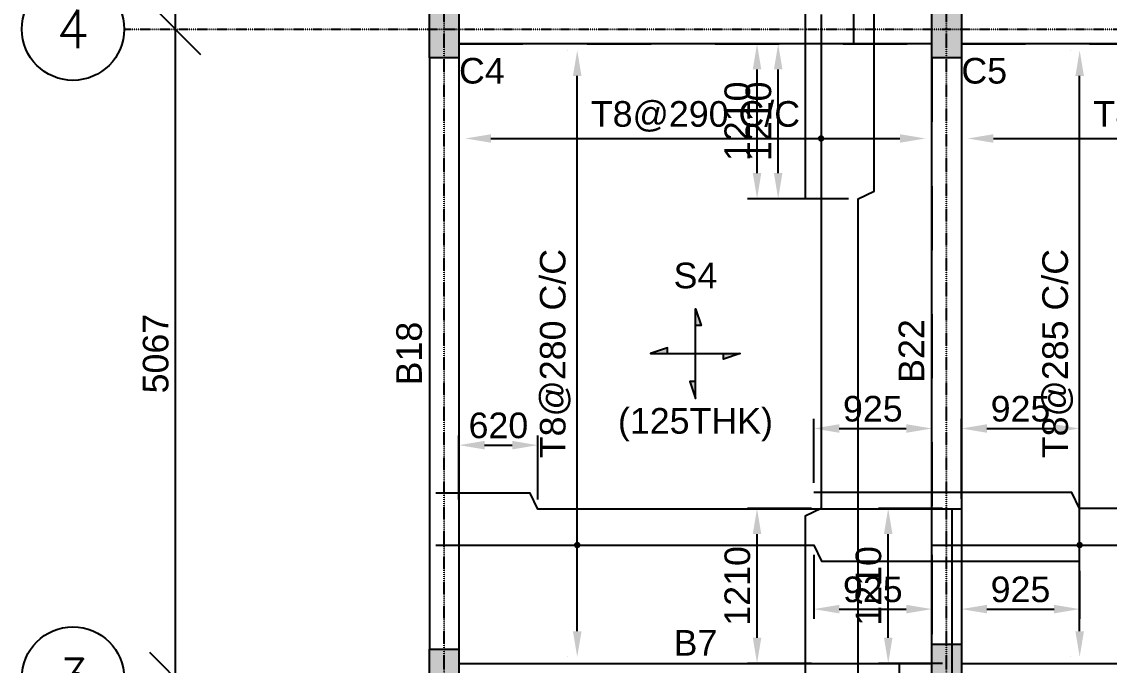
# Model space of a CAD drawing. Header units: inches. Extents: x -816171 to 9366335, y -450961 to 689132.
# Drawn here: x 7818320 to 7826814, y 267173 to 272198 of the extents above; entities that cross this region are included whole.
import ezdxf
from ezdxf.enums import TextEntityAlignment as Align

# ---------------------------------------------------------------- set-up
doc = ezdxf.new("R2010")
doc.units = ezdxf.units.IN
doc.header["$MEASUREMENT"] = 0
doc.linetypes.add('SCCenter', pattern=[1.2, 0.5, -0.3, 0.1, -0.3])
doc.linetypes.add('SCHidden', pattern=[1000, 500, -500])
for name, color, linetype in [('BarLabels', 31, 'Continuous'), ('Beam', 3, 'Continuous'), ('Beam Nos', 7, 'Continuous'), ('Column', 2, 'Continuous'), ('Column Nos', 7, 'Continuous'), ('Dimension', 31, 'Continuous'), ('Grid Line', 8, 'Continuous'), ('Plan Reinforcement', 4, 'Continuous'), ('Slab', 251, 'Continuous'), ('Slab Nos', 7, 'Continuous')]:
    doc.layers.add(name, color=color, linetype=linetype)
doc.styles.add('SC-BBS1', font='SansSerif')
doc.styles.add('SC-BBS2', font='SansSerif')
doc.styles.get("Standard").update_dxf_attribs({"font": 'txt.shx'})
doc.dimstyles.new('SCDim', dxfattribs={"dimtxt": 200, "dimasz": 200, "dimexe": 75, "dimexo": 75, "dimgap": 50, "dimtad": 1, "dimtoh": 1, "dimdec": 0, "dimzin": 0, "dimdsep": 46, "dimtxsty": 'SC-BBS2', "dimcen": 0.09, "dimclrd": 8, "dimclre": 8, "dimclrt": 31, "dimadec": 0, "dimazin": 0, "dimtfac": 1, "dimtdec": 0, "dimtix": 1, "dimtofl": 0, "dimtmove": 0, "dimatfit": 3, "dimfxl": 1, "dimtolj": 1, "dimtzin": 0, "dimarcsym": 0})
doc.dimstyles.new('SCGridlineDim', dxfattribs={"dimtxt": 200, "dimasz": 0.18, "dimexe": 75, "dimexo": 75, "dimgap": 50, "dimtad": 1, "dimtoh": 1, "dimdec": 0, "dimzin": 0, "dimdsep": 46, "dimtxsty": 'SC-BBS2', "dimtsz": 200, "dimcen": 0.09, "dimclrd": 8, "dimclre": 8, "dimclrt": 31, "dimadec": 0, "dimazin": 0, "dimtfac": 1, "dimtdec": 0, "dimtix": 1, "dimtofl": 0, "dimtmove": 0, "dimatfit": 3, "dimfxl": 1, "dimtolj": 1, "dimtzin": 0, "dimarcsym": 0})

# ---------------------------------------------------------------- blocks, each defined once
blk = doc.blocks.new('*D2827')
at = {"layer": 'DEFPOINTS', "color": 0, "transparency": 16777216}
for p in [(7824063, 272025.2), (7824438, 272025.2), (7824438, 270816)]:
    blk.add_point(p, dxfattribs=at)
at = {"layer": 'Dimension', "color": 8, "lineweight": -2, "transparency": 16777216}
for p, q in [((7824363, 272025.2), (7823988, 272025.2)), ((7824063, 271016), (7824063, 271825.2)), ((7824363, 270816), (7823988, 270816))]:
    blk.add_line(p, q, dxfattribs=at)
at = {"layer": 'Dimension', "color": 8, "transparency": 16777216}
for points in [[(7824029.7, 271825.2), (7824096.4, 271825.2), (7824063, 272025.2)], [(7824029.7, 271016), (7824096.4, 271016), (7824063, 270816)]]:
    blk.add_solid(points, dxfattribs=at)
at = {"layer": 'Dimension', "color": 31, "transparency": 16777216, "insert": (7823910, 271420.6), "char_height": 200, "attachment_point": 5, "rotation": 90, "style": 'SC-BBS2'}
blk.add_mtext('\\A1;1210', dxfattribs=at)
blk = doc.blocks.new('*D2853')
at = {"layer": 'DEFPOINTS', "color": 0, "transparency": 16777216}
for p in [(7824063, 268397.5), (7824563, 268397.5), (7824563, 267188.2)]:
    blk.add_point(p, dxfattribs=at)
at = {"layer": 'Dimension', "color": 8, "lineweight": -2, "transparency": 16777216}
for p, q in [((7824488, 268397.5), (7823988, 268397.5)), ((7824063, 267388.2), (7824063, 268197.5)), ((7824488, 267188.2), (7823988, 267188.2))]:
    blk.add_line(p, q, dxfattribs=at)
at = {"layer": 'Dimension', "color": 8, "transparency": 16777216}
for points in [[(7824029.7, 268197.5), (7824096.4, 268197.5), (7824063, 268397.5)], [(7824029.7, 267388.2), (7824096.4, 267388.2), (7824063, 267188.2)]]:
    blk.add_solid(points, dxfattribs=at)
at = {"layer": 'Dimension', "color": 31, "transparency": 16777216, "insert": (7823910, 267792.9), "char_height": 200, "attachment_point": 5, "rotation": 90, "style": 'SC-BBS2'}
blk.add_mtext('\\A1;1210', dxfattribs=at)
blk = doc.blocks.new('*D2855')
at = {"layer": 'BarLabels', "color": 8, "lineweight": -2, "transparency": 16777216}
blk.add_line((7821985, 271286.4), (7825179, 271286.4), dxfattribs=at)
at = {"layer": 'BarLabels', "color": 8, "transparency": 16777216}
for points in [[(7821985, 271319.8), (7821985, 271253.1), (7821785, 271286.4)], [(7825179, 271319.8), (7825179, 271253.1), (7825379, 271286.4)]]:
    blk.add_solid(points, dxfattribs=at)
at = {"layer": 'DEFPOINTS', "color": 0, "transparency": 16777216}
for p in [(7821785, 271286.4), (7825379, 271286.4), (7825379, 271286.4)]:
    blk.add_point(p, dxfattribs=at)
at = {"layer": 'BarLabels', "color": 31, "transparency": 16777216, "insert": (7823582, 271458), "char_height": 200, "attachment_point": 5, "style": 'SC-BBS2'}
blk.add_mtext('\\A1;T8@290 C/C', dxfattribs=at)
blk = doc.blocks.new('*D2856')
at = {"layer": 'DEFPOINTS', "color": 0, "transparency": 16777216}
for p in [(7824228, 272025.2), (7824853, 272025.2), (7824853, 270816)]:
    blk.add_point(p, dxfattribs=at)
at = {"layer": 'Dimension', "color": 8, "lineweight": -2, "transparency": 16777216}
for p, q in [((7824778, 272025.2), (7824153, 272025.2)), ((7824228, 271016), (7824228, 271825.2)), ((7824778, 270816), (7824153, 270816))]:
    blk.add_line(p, q, dxfattribs=at)
at = {"layer": 'Dimension', "color": 8, "transparency": 16777216}
for points in [[(7824194.7, 271825.2), (7824261.4, 271825.2), (7824228, 272025.2)], [(7824194.7, 271016), (7824261.4, 271016), (7824228, 270816)]]:
    blk.add_solid(points, dxfattribs=at)
at = {"layer": 'Dimension', "color": 31, "transparency": 16777216, "insert": (7824075, 271420.6), "char_height": 200, "attachment_point": 5, "rotation": 90, "style": 'SC-BBS2'}
blk.add_mtext('\\A1;1210', dxfattribs=at)
blk = doc.blocks.new('*D2858')
at = {"layer": 'BarLabels', "color": 8, "lineweight": -2, "transparency": 16777216}
blk.add_line((7821985, 271286.4), (7825179, 271286.4), dxfattribs=at)
at = {"layer": 'BarLabels', "color": 8, "transparency": 16777216}
for points in [[(7821985, 271319.8), (7821985, 271253.1), (7821785, 271286.4)], [(7825179, 271319.8), (7825179, 271253.1), (7825379, 271286.4)]]:
    blk.add_solid(points, dxfattribs=at)
at = {"layer": 'DEFPOINTS', "color": 0, "transparency": 16777216}
for p in [(7821785, 271286.4), (7825379, 271286.4), (7825379, 271286.4)]:
    blk.add_point(p, dxfattribs=at)
at = {"layer": 'BarLabels', "color": 31, "transparency": 16777216, "insert": (7823582, 271458), "char_height": 200, "attachment_point": 5, "style": 'SC-BBS2'}
blk.add_mtext('\\A1;T8@290 C/C', dxfattribs=at)
blk = doc.blocks.new('*D2859')
at = {"layer": 'DEFPOINTS', "color": 0, "transparency": 16777216}
for p in [(7824505.5, 268111.7), (7825429, 268111.7), (7825429, 267611.7)]:
    blk.add_point(p, dxfattribs=at)
at = {"layer": 'Dimension', "color": 8, "lineweight": -2, "transparency": 16777216}
for p, q in [((7824505.5, 268036.7), (7824505.5, 267536.7)), ((7825429, 268036.7), (7825429, 267536.7)), ((7824705.5, 267611.7), (7825229, 267611.7))]:
    blk.add_line(p, q, dxfattribs=at)
at = {"layer": 'Dimension', "color": 8, "transparency": 16777216}
for points in [[(7824705.5, 267645.1), (7824705.5, 267578.4), (7824505.5, 267611.7)], [(7825229, 267645.1), (7825229, 267578.4), (7825429, 267611.7)]]:
    blk.add_solid(points, dxfattribs=at)
at = {"layer": 'Dimension', "color": 31, "transparency": 16777216, "insert": (7824967.3, 267764.7), "char_height": 200, "attachment_point": 5, "style": 'SC-BBS2'}
blk.add_mtext('\\A1;925', dxfattribs=at)
blk = doc.blocks.new('*D2860')
at = {"layer": 'DEFPOINTS', "color": 0, "transparency": 16777216}
for p in [(7825659, 267986.7), (7826582.8, 267986.7), (7826582.8, 267611.7)]:
    blk.add_point(p, dxfattribs=at)
at = {"layer": 'Dimension', "color": 8, "lineweight": -2, "transparency": 16777216}
for p, q in [((7825659, 267911.7), (7825659, 267536.7)), ((7826582.8, 267911.7), (7826582.8, 267536.7)), ((7825859, 267611.7), (7826382.8, 267611.7))]:
    blk.add_line(p, q, dxfattribs=at)
at = {"layer": 'Dimension', "color": 8, "transparency": 16777216}
for points in [[(7825859, 267645.1), (7825859, 267578.4), (7825659, 267611.7)], [(7826382.8, 267645.1), (7826382.8, 267578.4), (7826582.8, 267611.7)]]:
    blk.add_solid(points, dxfattribs=at)
at = {"layer": 'Dimension', "color": 31, "transparency": 16777216, "insert": (7826120.9, 267764.7), "char_height": 200, "attachment_point": 5, "style": 'SC-BBS2'}
blk.add_mtext('\\A1;925', dxfattribs=at)
blk = doc.blocks.new('*D2861')
at = {"layer": 'BarLabels', "color": 8, "lineweight": -2, "transparency": 16777216}
for p, q in [((7822583.5, 271975.2), (7822583.5, 271975.2)), ((7822658.5, 267438.2), (7822658.5, 271775.2)), ((7822583.5, 267238.2), (7822583.5, 267238.2))]:
    blk.add_line(p, q, dxfattribs=at)
at = {"layer": 'BarLabels', "color": 8, "transparency": 16777216}
for points in [[(7822625.2, 271775.2), (7822691.8, 271775.2), (7822658.5, 271975.2)], [(7822625.2, 267438.2), (7822691.8, 267438.2), (7822658.5, 267238.2)]]:
    blk.add_solid(points, dxfattribs=at)
at = {"layer": 'DEFPOINTS', "color": 0, "transparency": 16777216}
for p in [(7822658.5, 271975.2), (7822658.5, 271975.2), (7822658.5, 267238.2)]:
    blk.add_point(p, dxfattribs=at)
at = {"layer": 'BarLabels', "color": 31, "transparency": 16777216, "insert": (7822487, 269606.7), "char_height": 200, "attachment_point": 5, "rotation": 90, "style": 'SC-BBS2'}
blk.add_mtext('\\A1;T8@280 C/C', dxfattribs=at)
blk = doc.blocks.new('*D2862')
at = {"layer": 'DEFPOINTS', "color": 0, "transparency": 16777216}
for p in [(7822350.7, 268891.7), (7821735, 268391.7), (7822350.7, 268391.7)]:
    blk.add_point(p, dxfattribs=at)
at = {"layer": 'Dimension', "color": 8, "lineweight": -2, "transparency": 16777216}
for p, q in [((7821735, 268466.7), (7821735, 268966.7)), ((7822350.7, 268466.7), (7822350.7, 268966.7)), ((7821935, 268891.7), (7822150.7, 268891.7))]:
    blk.add_line(p, q, dxfattribs=at)
at = {"layer": 'Dimension', "color": 8, "transparency": 16777216}
for points in [[(7821935, 268925.1), (7821935, 268858.4), (7821735, 268891.7)], [(7822150.7, 268925.1), (7822150.7, 268858.4), (7822350.7, 268891.7)]]:
    blk.add_solid(points, dxfattribs=at)
at = {"layer": 'Dimension', "color": 31, "transparency": 16777216, "insert": (7822042.9, 269044.9), "char_height": 200, "attachment_point": 5, "style": 'SC-BBS2'}
blk.add_mtext('\\A1;620', dxfattribs=at)
blk = doc.blocks.new('*D2863')
at = {"layer": 'BarLabels', "color": 8, "lineweight": -2, "transparency": 16777216}
for p, q in [((7822583.5, 271975.2), (7822583.5, 271975.2)), ((7822658.5, 267438.2), (7822658.5, 271775.2)), ((7822583.5, 267238.2), (7822583.5, 267238.2))]:
    blk.add_line(p, q, dxfattribs=at)
at = {"layer": 'BarLabels', "color": 8, "transparency": 16777216}
for points in [[(7822625.2, 271775.2), (7822691.8, 271775.2), (7822658.5, 271975.2)], [(7822625.2, 267438.2), (7822691.8, 267438.2), (7822658.5, 267238.2)]]:
    blk.add_solid(points, dxfattribs=at)
at = {"layer": 'DEFPOINTS', "color": 0, "transparency": 16777216}
for p in [(7822658.5, 271975.2), (7822658.5, 271975.2), (7822658.5, 267238.2)]:
    blk.add_point(p, dxfattribs=at)
at = {"layer": 'BarLabels', "color": 31, "transparency": 16777216, "insert": (7822487, 269606.7), "char_height": 200, "attachment_point": 5, "rotation": 90, "style": 'SC-BBS2'}
blk.add_mtext('\\A1;T8@280 C/C', dxfattribs=at)
blk = doc.blocks.new('*D2866')
at = {"layer": 'BarLabels', "color": 8, "lineweight": -2, "transparency": 16777216}
blk.add_line((7825909, 271286.2), (7829104, 271286.2), dxfattribs=at)
at = {"layer": 'BarLabels', "color": 8, "transparency": 16777216}
for points in [[(7825909, 271319.6), (7825909, 271252.9), (7825709, 271286.2)], [(7829104, 271319.6), (7829104, 271252.9), (7829304, 271286.2)]]:
    blk.add_solid(points, dxfattribs=at)
at = {"layer": 'DEFPOINTS', "color": 0, "transparency": 16777216}
for p in [(7825709, 271286.2), (7829304, 271286.2), (7829304, 271286.2)]:
    blk.add_point(p, dxfattribs=at)
at = {"layer": 'BarLabels', "color": 31, "transparency": 16777216, "insert": (7827506.5, 271457.8), "char_height": 200, "attachment_point": 5, "style": 'SC-BBS2'}
blk.add_mtext('\\A1;T8@290 C/C', dxfattribs=at)
blk = doc.blocks.new('*D2869')
at = {"layer": 'BarLabels', "color": 8, "lineweight": -2, "transparency": 16777216}
blk.add_line((7825909, 271286.2), (7829104, 271286.2), dxfattribs=at)
at = {"layer": 'BarLabels', "color": 8, "transparency": 16777216}
for points in [[(7825909, 271319.6), (7825909, 271252.9), (7825709, 271286.2)], [(7829104, 271319.6), (7829104, 271252.9), (7829304, 271286.2)]]:
    blk.add_solid(points, dxfattribs=at)
at = {"layer": 'DEFPOINTS', "color": 0, "transparency": 16777216}
for p in [(7825709, 271286.2), (7829304, 271286.2), (7829304, 271286.2)]:
    blk.add_point(p, dxfattribs=at)
at = {"layer": 'BarLabels', "color": 31, "transparency": 16777216, "insert": (7827506.5, 271457.8), "char_height": 200, "attachment_point": 5, "style": 'SC-BBS2'}
blk.add_mtext('\\A1;T8@290 C/C', dxfattribs=at)
blk = doc.blocks.new('*D2872')
at = {"layer": 'BarLabels', "color": 8, "lineweight": -2, "transparency": 16777216}
for p, q in [((7826507.8, 271975.2), (7826507.8, 271975.2)), ((7826582.8, 267438.2), (7826582.8, 271775.2)), ((7826507.8, 267238.2), (7826507.8, 267238.2))]:
    blk.add_line(p, q, dxfattribs=at)
at = {"layer": 'BarLabels', "color": 8, "transparency": 16777216}
for points in [[(7826549.4, 271775.2), (7826616.1, 271775.2), (7826582.8, 271975.2)], [(7826549.4, 267438.2), (7826616.1, 267438.2), (7826582.8, 267238.2)]]:
    blk.add_solid(points, dxfattribs=at)
at = {"layer": 'DEFPOINTS', "color": 0, "transparency": 16777216}
for p in [(7826582.8, 271975.2), (7826582.8, 271975.2), (7826582.8, 267238.2)]:
    blk.add_point(p, dxfattribs=at)
at = {"layer": 'BarLabels', "color": 31, "transparency": 16777216, "insert": (7826411.2, 269606.7), "char_height": 200, "attachment_point": 5, "rotation": 90, "style": 'SC-BBS2'}
blk.add_mtext('\\A1;T8@285 C/C', dxfattribs=at)
blk = doc.blocks.new('*D2873')
at = {"layer": 'DEFPOINTS', "color": 0, "transparency": 16777216}
for p in [(7826582.8, 269022), (7825659, 268397), (7826582.8, 268397)]:
    blk.add_point(p, dxfattribs=at)
at = {"layer": 'Dimension', "color": 8, "lineweight": -2, "transparency": 16777216}
for p, q in [((7825659, 268472), (7825659, 269097)), ((7826582.8, 268472), (7826582.8, 269097)), ((7825859, 269022), (7826382.8, 269022))]:
    blk.add_line(p, q, dxfattribs=at)
at = {"layer": 'Dimension', "color": 8, "transparency": 16777216}
for points in [[(7825859, 269055.3), (7825859, 268988.6), (7825659, 269022)], [(7826382.8, 269055.3), (7826382.8, 268988.6), (7826582.8, 269022)]]:
    blk.add_solid(points, dxfattribs=at)
at = {"layer": 'Dimension', "color": 31, "transparency": 16777216, "insert": (7826120.9, 269175), "char_height": 200, "attachment_point": 5, "style": 'SC-BBS2'}
blk.add_mtext('\\A1;925', dxfattribs=at)
blk = doc.blocks.new('*D2874')
at = {"layer": 'DEFPOINTS', "color": 0, "transparency": 16777216}
for p in [(7825429, 269022), (7824505.5, 268522), (7825429, 268522)]:
    blk.add_point(p, dxfattribs=at)
at = {"layer": 'Dimension', "color": 8, "lineweight": -2, "transparency": 16777216}
for p, q in [((7824505.5, 268597), (7824505.5, 269097)), ((7825429, 268597), (7825429, 269097)), ((7824705.5, 269022), (7825229, 269022))]:
    blk.add_line(p, q, dxfattribs=at)
at = {"layer": 'Dimension', "color": 8, "transparency": 16777216}
for points in [[(7824705.5, 269055.3), (7824705.5, 268988.6), (7824505.5, 269022)], [(7825229, 269055.3), (7825229, 268988.6), (7825429, 269022)]]:
    blk.add_solid(points, dxfattribs=at)
at = {"layer": 'Dimension', "color": 31, "transparency": 16777216, "insert": (7824967.3, 269175), "char_height": 200, "attachment_point": 5, "style": 'SC-BBS2'}
blk.add_mtext('\\A1;925', dxfattribs=at)
blk = doc.blocks.new('*D2875')
at = {"layer": 'BarLabels', "color": 8, "lineweight": -2, "transparency": 16777216}
for p, q in [((7826507.8, 271975.2), (7826507.8, 271975.2)), ((7826582.8, 267438.2), (7826582.8, 271775.2)), ((7826507.8, 267238.2), (7826507.8, 267238.2))]:
    blk.add_line(p, q, dxfattribs=at)
at = {"layer": 'BarLabels', "color": 8, "transparency": 16777216}
for points in [[(7826549.4, 271775.2), (7826616.1, 271775.2), (7826582.8, 271975.2)], [(7826549.4, 267438.2), (7826616.1, 267438.2), (7826582.8, 267238.2)]]:
    blk.add_solid(points, dxfattribs=at)
at = {"layer": 'DEFPOINTS', "color": 0, "transparency": 16777216}
for p in [(7826582.8, 271975.2), (7826582.8, 271975.2), (7826582.8, 267238.2)]:
    blk.add_point(p, dxfattribs=at)
at = {"layer": 'BarLabels', "color": 31, "transparency": 16777216, "insert": (7826411.2, 269606.7), "char_height": 200, "attachment_point": 5, "rotation": 90, "style": 'SC-BBS2'}
blk.add_mtext('\\A1;T8@285 C/C', dxfattribs=at)
blk = doc.blocks.new('*D2912')
at = {"layer": 'DEFPOINTS', "color": 0, "transparency": 16777216}
for p in [(7825087.4, 268397.5), (7825587.4, 268397.5), (7825587.4, 267188.2)]:
    blk.add_point(p, dxfattribs=at)
at = {"layer": 'Dimension', "color": 8, "lineweight": -2, "transparency": 16777216}
for p, q in [((7825512.4, 268397.5), (7825012.4, 268397.5)), ((7825087.4, 267388.2), (7825087.4, 268197.5)), ((7825512.4, 267188.2), (7825012.4, 267188.2))]:
    blk.add_line(p, q, dxfattribs=at)
at = {"layer": 'Dimension', "color": 8, "transparency": 16777216}
for points in [[(7825054.1, 268197.5), (7825120.8, 268197.5), (7825087.4, 268397.5)], [(7825054.1, 267388.2), (7825120.8, 267388.2), (7825087.4, 267188.2)]]:
    blk.add_solid(points, dxfattribs=at)
at = {"layer": 'Dimension', "color": 31, "transparency": 16777216, "insert": (7824934.4, 267792.9), "char_height": 200, "attachment_point": 5, "rotation": 90, "style": 'SC-BBS2'}
blk.add_mtext('\\A1;1210', dxfattribs=at)
blk = doc.blocks.new('*D2902')
at = {"layer": 'DEFPOINTS', "color": 0, "transparency": 16777216}
for p in [(7819520, 267073.2), (7819520, 267073.2), (7819520, 262577.2)]:
    blk.add_point(p, dxfattribs=at)
at = {"layer": 'Grid Line', "color": 8, "lineweight": -2, "transparency": 16777216}
for p, q in [((7819720, 266873.2), (7819320, 267273.2)), ((7819520, 262577.2), (7819520, 267073.2)), ((7819720, 262377.2), (7819320, 262777.2))]:
    blk.add_line(p, q, dxfattribs=at)
at = {"layer": 'Grid Line', "color": 31, "transparency": 16777216, "insert": (7819366.9, 264825.2), "char_height": 200, "attachment_point": 5, "rotation": 90, "style": 'SC-BBS2'}
blk.add_mtext('\\A1;4496', dxfattribs=at)
blk = doc.blocks.new('*D2903')
at = {"layer": 'DEFPOINTS', "color": 0, "transparency": 16777216}
for p in [(7819520, 272140.2), (7819520, 272140.2), (7819520, 267073.2)]:
    blk.add_point(p, dxfattribs=at)
at = {"layer": 'Grid Line', "color": 8, "lineweight": -2, "transparency": 16777216}
for p, q in [((7819720, 271940.2), (7819320, 272340.2)), ((7819520, 267073.2), (7819520, 272140.2)), ((7819720, 266873.2), (7819320, 267273.2))]:
    blk.add_line(p, q, dxfattribs=at)
at = {"layer": 'Grid Line', "color": 31, "transparency": 16777216, "insert": (7819366.9, 269606.7), "char_height": 200, "attachment_point": 5, "rotation": 90, "style": 'SC-BBS2'}
blk.add_mtext('\\A1;5067', dxfattribs=at)
blk = doc.blocks.new('*D2904')
at = {"layer": 'DEFPOINTS', "color": 0, "transparency": 16777216}
for p in [(7819520, 277131.2), (7819520, 277131.2), (7819520, 272140.2)]:
    blk.add_point(p, dxfattribs=at)
at = {"layer": 'Grid Line', "color": 8, "lineweight": -2, "transparency": 16777216}
for p, q in [((7819720, 276931.2), (7819320, 277331.2)), ((7819520, 272140.2), (7819520, 277131.2)), ((7819720, 271940.2), (7819320, 272340.2))]:
    blk.add_line(p, q, dxfattribs=at)
at = {"layer": 'Grid Line', "color": 31, "transparency": 16777216, "insert": (7819367, 274635.7), "char_height": 200, "attachment_point": 5, "rotation": 90, "style": 'SC-BBS2'}
blk.add_mtext('\\A1;4991', dxfattribs=at)

msp = doc.modelspace()

# ---------------------------------------------------------------- hatches: boundary and pattern name
at = {"layer": 'Column'}
for points in [[(7821735.01713, 271915.2361), (7821505.01713, 271915.2361), (7821505.01713, 272365.2361), (7821735.01713, 272365.2361)], [(7825659.01713, 271915.2361), (7825429.01713, 271915.2361), (7825429.01713, 272365.2361), (7825659.01713, 272365.2361)], [(7825659.01713, 266808.2361), (7825429.01713, 266808.2361), (7825429.01713, 267338.2361), (7825659.01713, 267338.2361)], [(7821735.01713, 266848.2361), (7821505.01713, 266848.2361), (7821505.01713, 267298.2361), (7821735.01713, 267298.2361)]]:
    msp.add_hatch(color=256, dxfattribs=at).paths.add_polyline_path(points, flags=0)
at = {"layer": 'Slab Nos'}
for points in [[(7823582.01713, 269956.7361), (7823625.76713, 269825.4861), (7823582.01713, 269825.4861)], [(7823363.26713, 269606.7361), (7823363.26713, 269650.4861), (7823232.01713, 269606.7361)], [(7823932.01713, 269606.7361), (7823800.76713, 269562.9861), (7823800.76713, 269606.7361)], [(7823582.01713, 269387.9861), (7823538.26713, 269387.9861), (7823582.01713, 269256.7361)]]:
    msp.add_hatch(color=256, dxfattribs=at).paths.add_polyline_path(points, flags=0)

# ---------------------------------------------------------------- linework, layer by layer
at = {"layer": 'BarLabels', "color": 8, "const_width": 25}
for points in [[(7824550.51713, 271286.4461, 1), (7824575.51713, 271286.4461, 1)], [(7824550.51713, 271286.4461, 1), (7824575.51713, 271286.4461, 1)], [(7822646.00713, 268111.7286, 1), (7822671.00713, 268111.7286, 1)], [(7822646.00713, 268111.7286, 1), (7822671.00713, 268111.7286, 1)], [(7826570.25713, 268111.9786, 1), (7826595.25713, 268111.9786, 1)], [(7826570.25713, 268111.9786, 1), (7826595.25713, 268111.9786, 1)]]:
    msp.add_lwpolyline(points, format="xyb", close=True, dxfattribs=at)
at = {"layer": 'Beam', "linetype": 'SCHidden'}
for p, q in [((7821735.01713, 272025.2361), (7825429.01713, 272025.2361)), ((7825659.01713, 272025.2361), (7829354.01713, 272025.2361)), ((7821735.01713, 271915.2361), (7821735.01713, 267298.2361)), ((7825429.01713, 271915.2361), (7825429.01713, 267338.2361)), ((7825659.01713, 271915.2361), (7825659.01713, 267338.2361)), ((7821735.01713, 267188.2361), (7825429.01713, 267188.2361)), ((7825659.01713, 267188.2361), (7829354.01713, 267188.2361))]:
    msp.add_line(p, q, dxfattribs=at)
at = {"layer": 'Beam'}
msp.add_line((7821505.01713, 271915.2361), (7821505.01713, 267298.2361), dxfattribs=at)
at = {"layer": 'Column'}
for points in [[(7821735.01713, 271915.2361), (7821505.01713, 271915.2361), (7821505.01713, 272365.2361), (7821735.01713, 272365.2361)], [(7825659.01713, 271915.2361), (7825429.01713, 271915.2361), (7825429.01713, 272365.2361), (7825659.01713, 272365.2361)], [(7825659.01713, 266808.2361), (7825429.01713, 266808.2361), (7825429.01713, 267338.2361), (7825659.01713, 267338.2361)], [(7821735.01713, 266848.2361), (7821505.01713, 266848.2361), (7821505.01713, 267298.2361), (7821735.01713, 267298.2361)]]:
    msp.add_lwpolyline(points, close=True, dxfattribs=at)
at = {"layer": 'Grid Line', "linetype": 'SCCenter'}
for p, q in [((7821620.01713, 257943.2361), (7821620.01713, 279631.2361)), ((7825544.01713, 257943.2361), (7825544.01713, 279631.2361)), ((7819120.01713, 272140.2361), (7833341.01713, 272140.2361))]:
    msp.add_line(p, q, dxfattribs=at)
at = {"layer": 'Grid Line'}
for centre in [(7818720.01713, 272140.2361), (7818720.01713, 267073.2361)]:
    msp.add_circle(centre, 400, dxfattribs=at)
at = {"layer": 'Plan Reinforcement'}
for points in [[(7824563.01713, 277196.2361), (7824563.01713, 273445.4861), (7824438.01713, 273385.4861), (7824438.01713, 270815.9861)], [(7824818.01713, 272025.2361), (7824818.01713, 276222.7361), (7824943.01713, 276282.7361), (7824943.01713, 277196.2361)], [(7824853.01713, 266958.2361), (7824853.01713, 270815.9861), (7824978.01713, 270875.9861), (7824978.01713, 273445.4861)], [(7824563.01713, 272255.2361), (7824563.01713, 268397.4861), (7824438.01713, 268337.4861), (7824438.01713, 265891.7361)], [(7825659.01713, 268391.7286), (7822350.6838, 268391.7286), (7822290.6838, 268516.7286), (7821555.01713, 268516.7286)], [(7829584.01713, 268396.9786), (7826582.76713, 268396.9786), (7826522.76713, 268521.9786), (7824505.51713, 268521.9786)], [(7825462.44573, 262462.2361), (7825462.44573, 265891.7361), (7825587.44573, 265951.7361), (7825587.44573, 268397.4861)], [(7821555.01713, 268111.7286), (7824505.51713, 268111.7286), (7824565.51713, 267986.7286), (7826582.76713, 267986.7286)], [(7825429.01713, 268111.9786), (7828430.26713, 268111.9786), (7828490.26713, 267986.9786), (7829869.51713, 267986.9786)], [(7825172.44573, 267188.2361), (7825172.44573, 263758.7361), (7825047.44573, 263698.7361), (7825047.44573, 261986.2361)]]:
    msp.add_lwpolyline(points, dxfattribs=at)
at = {"layer": 'Slab'}
for points in [[(7825429.01713, 267188.2361), (7825429.01713, 267338.2361), (7825429.01713, 271915.2361), (7825429.01713, 272025.2361), (7821735.01713, 272025.2361), (7821735.01713, 271915.2361), (7821735.01713, 267298.2361), (7821735.01713, 267188.2361)], [(7829354.01713, 267188.2361), (7829354.01713, 267298.2361), (7829354.01713, 271915.2361), (7829354.01713, 272025.2361), (7825659.01713, 272025.2361), (7825659.01713, 271915.2361), (7825659.01713, 267338.2361), (7825659.01713, 267188.2361)]]:
    msp.add_lwpolyline(points, close=True, dxfattribs=at)
at = {"layer": 'Slab Nos'}
for points in [[(7823582.01713, 269387.9861), (7823538.26713, 269387.9861), (7823582.01713, 269256.7361), (7823582.01713, 269956.7361), (7823625.76713, 269825.4861), (7823582.01713, 269825.4861)], [(7823363.26713, 269606.7361), (7823363.26713, 269650.4861), (7823232.01713, 269606.7361), (7823932.01713, 269606.7361), (7823800.76713, 269562.9861), (7823800.76713, 269606.7361)]]:
    msp.add_lwpolyline(points, dxfattribs=at)

# ---------------------------------------------------------------- texts
at = {"layer": 'Beam Nos', "style": 'SC-BBS1'}
for s, p in [('B22', (7825429.01713, 269626.7361)), ('B18', (7821505.01713, 269606.7361))]:
    msp.add_text(s, height=200, rotation=90, dxfattribs=at).set_placement(p, align=Align.BOTTOM_CENTER)
msp.add_text('B7', height=200, dxfattribs=at).set_placement((7823582.01713, 267188.2361), align=Align.BOTTOM_CENTER)
at = {"layer": 'Column Nos', "style": 'SC-BBS2'}
for s, p in [('C4', (7821735.01713, 271915.2361)), ('C5', (7825659.01713, 271915.2361))]:
    msp.add_text(s, height=200, dxfattribs=at).set_placement(p, align=Align.TOP_LEFT)
at = {"layer": 'Grid Line'}
for s, p in [('4', (7818720.01713, 272140.2361)), ('3', (7818720.01713, 267073.2361))]:
    msp.add_text(s, height=300, dxfattribs=at).set_placement(p, align=Align.MIDDLE)
at = {"layer": 'Slab Nos', "style": 'SC-BBS2'}
msp.add_text('S4', height=200, dxfattribs=at).set_placement((7823582.01713, 270056.7361), align=Align.BOTTOM_CENTER)
msp.add_text('(125THK)', height=200, dxfattribs=at).set_placement((7823582.01713, 269056.7361), align=Align.MIDDLE)

# ---------------------------------------------------------------- dimensions: what is measured, and where the dimension line sits
at = {"layer": 'BarLabels'}
for base, p1, p2, angle, text, picture, middle in [((7822658.50713, 271975.2361), (7822658.50713, 267238.2361), (7822658.50713, 271975.2361), 90, 'T8@280 C/C', '*D2861', (7822658.50713, 269606.7361)), ((7822658.50713, 271975.2361), (7822658.50713, 267238.2361), (7822658.50713, 271975.2361), 90, 'T8@280 C/C', '*D2863', (7822658.50713, 269606.7361)), ((7826582.75713, 271975.2361), (7826582.75713, 267238.2361), (7826582.75713, 271975.2361), 90, 'T8@285 C/C', '*D2872', (7826582.75713, 269606.7361)), ((7826582.75713, 271975.2361), (7826582.75713, 267238.2361), (7826582.75713, 271975.2361), 90, 'T8@285 C/C', '*D2875', (7826582.75713, 269606.7361)), ((7825379.01713, 271286.4461), (7821785.01713, 271286.4461), (7825379.01713, 271286.4461), 0, 'T8@290 C/C', '*D2855', (7823582.01713, 271286.4461)), ((7825379.01713, 271286.4461), (7821785.01713, 271286.4461), (7825379.01713, 271286.4461), 0, 'T8@290 C/C', '*D2858', (7823582.01713, 271286.4461)), ((7829304.01713, 271286.2461), (7825709.01713, 271286.2461), (7829304.01713, 271286.2461), 0, 'T8@290 C/C', '*D2866', (7827506.51713, 271286.2461)), ((7829304.01713, 271286.2461), (7825709.01713, 271286.2461), (7829304.01713, 271286.2461), 0, 'T8@290 C/C', '*D2869', (7827506.51713, 271286.2461))]:
    dim = msp.add_linear_dim(base=base, p1=p1, p2=p2, angle=angle, text=text, dimstyle='SCDim', override={"dimjust": 0}, dxfattribs=at)
    dim.commit()
    dim.dimension.update_dxf_attribs({"geometry": picture, "text_midpoint": middle, "dimtype": 161})
at = {"layer": 'Dimension'}
for base, p1, p2, angle, text, picture, middle in [((7824063.01713, 272025.2361), (7824438.01713, 270815.9861), (7824438.01713, 272025.2361), 90, '1210', '*D2827', (7824063.01713, 271420.6111)), ((7824228.01713, 272025.2361), (7824853.01713, 270815.9861), (7824853.01713, 272025.2361), 90, '1210', '*D2856', (7824228.01713, 271420.6111)), ((7825429.01713, 269021.9786), (7824505.51713, 268521.9786), (7825429.01713, 268521.9786), 0, '925', '*D2874', (7824967.26713, 269021.9786)), ((7826582.76713, 269021.9786), (7825659.01713, 268396.9786), (7826582.76713, 268396.9786), 0, '925', '*D2873', (7826120.89213, 269021.9786)), ((7822350.68383, 268891.7286), (7821735.01713, 268391.7286), (7822350.68383, 268391.7286), 0, '620', '*D2862', (7822042.85047, 268891.7286)), ((7824063.01713, 268397.4861), (7824563.01713, 267188.2361), (7824563.01713, 268397.4861), 90, '1210', '*D2853', (7824063.01713, 267792.8611)), ((7825087.44573, 268397.4861), (7825587.44573, 267188.2361), (7825587.44573, 268397.4861), 90, '1210', '*D2912', (7825087.44573, 267792.8611)), ((7825429.01713, 267611.7286), (7824505.51713, 268111.7286), (7825429.01713, 268111.7286), 0, '925', '*D2859', (7824967.26713, 267611.7286)), ((7826582.76713, 267611.7286), (7825659.01713, 267986.7286), (7826582.76713, 267986.7286), 0, '925', '*D2860', (7826120.89213, 267611.7286))]:
    dim = msp.add_linear_dim(base=base, p1=p1, p2=p2, angle=angle, text=text, dimstyle='SCDim', override={"dimjust": 0}, dxfattribs=at)
    dim.commit()
    dim.dimension.update_dxf_attribs({"geometry": picture, "text_midpoint": middle, "dimtype": 161})
at = {"layer": 'Grid Line'}
for p1, p2, text, picture, middle in [((7819520.01713, 272140.2361), (7819520.01713, 277131.2361), '4991', '*D2904', (7819366.9993, 274635.7361)), ((7819520.01713, 267073.2361), (7819520.01713, 272140.2361), '5067', '*D2903', (7819366.86213, 269606.7361)), ((7819520.01713, 262577.2361), (7819520.01713, 267073.2361), '4496', '*D2902', (7819366.86213, 264825.2361))]:
    dim = msp.add_aligned_dim(p1=p1, p2=p2, distance=0, text=text, dimstyle='SCGridlineDim', dxfattribs=at)
    dim.commit()
    dim.dimension.update_dxf_attribs({"geometry": picture, "text_midpoint": middle})

doc.saveas('drawing.dxf')
